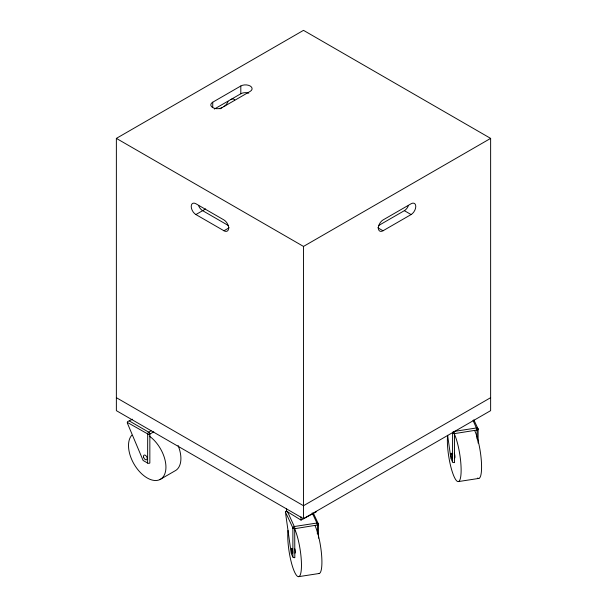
<?xml version="1.0" encoding="UTF-8"?>
<svg xmlns="http://www.w3.org/2000/svg" width="607" height="607" viewBox="0 0 607 607"><rect width="100%" height="100%" fill="white"/><g stroke="black" fill="none" stroke-linecap="round" stroke-linejoin="round"><path stroke-width="0.91" d="M285.404 511.959L285.973 511.231L287.354 511.306L294.683 527.407L294.827 557.651A1.586 0.918 0 0 1 292.877 556.998L291.231 553.455L285.404 511.959L292.991 528.158M129.443 421.03L148.723 432.161A1.586 0.918 60 0 1 149.846 434.104L149.846 463.058A1.586 0.918 0 0 1 147.6 463.058L143.108 460.463L127.371 423.132L127.576 421.607L132.576 419.225M453.641 431.562A1.586 1.252 -24.9 0 1 454.074 431.44L454.484 433.626L454.484 462.58A1.586 0.918 0 0 1 452.541 461.927L452.602 432.799M477.087 429.87L476.981 438.914M147.706 433.906L147.6 463.058M473.035 420.355L477.254 429.984L454.484 433.626A1.586 0.918 0 0 1 452.541 432.973L452.541 432.973A1.586 1.252 -24.9 0 1 453.072 431.911M317.522 524.979L294.827 528.689A1.586 0.918 0 0 1 292.877 528.044L292.877 556.998M147.744 433.952L127.197 422.328M317.56 525.009L317.317 533.985M477.223 429.938L476.981 430.143A1.586 0.918 0 0 0 478.104 429.02L473.832 419.824M292.969 527.984L292.877 528.044A1.586 1.252 -24.9 0 1 294.41 526.512L316.907 523.029A1.586 1.252 -24.9 0 1 318.44 524.084L318.44 538.128M116.369 138.388L303.5 30.35L490.631 138.388L490.631 410.651L303.5 518.689L116.369 410.651L116.369 138.388L303.5 246.427L490.631 138.388M222.101 107.598A6.616 3.817 0 0 1 212.738 107.598A6.616 3.817 0 0 1 212.738 102.196L240.812 85.989A6.616 3.817 0 0 1 250.167 85.989A6.616 3.817 0 0 1 250.167 91.391L219.962 108.835M214.347 109.048L240.812 93.766A6.616 3.817 0 0 1 248.794 93.159M195.902 214.559L223.968 230.766A6.616 3.817 60 0 0 228.649 228.065A6.616 3.817 60 0 0 223.968 219.962L195.902 203.755A6.616 3.817 60 0 0 191.22 206.456A6.616 3.817 60 0 0 195.902 214.559L205.629 208.937M223.968 230.766L229.211 227.739M378.7 225.485L404.361 210.667A6.616 3.817 -60 0 0 408.412 205.629M383.032 230.766L411.098 214.559A6.616 3.817 -60 0 0 415.78 206.456A6.616 3.817 -60 0 0 411.098 203.755L383.032 219.962A6.616 3.817 -60 0 0 378.351 228.065A6.616 3.817 -60 0 0 383.032 230.766L377.789 227.739M151.075 430.803L148.723 432.161A1.586 0.918 -60 0 0 147.6 434.104L147.835 434.164M153.761 431.843L149.846 434.104A1.586 0.918 0 0 1 147.6 434.104L147.805 434.058M160.036 479.507L174.998 470.865A26.465 15.281 60 0 0 178.094 445.508M490.631 397.684L303.5 505.722L116.369 397.684M286.534 508.734L286.534 511.193L301.026 520.1L316.459 511.731M454.074 431.44L476.571 427.958A1.586 1.252 -24.9 0 1 478.104 429.02L478.104 443.057M458.399 481.579L478.847 478.415M298.735 576.65L319.183 573.486M404.361 210.667L411.098 214.559M228.3 225.485L202.639 210.667A6.616 3.817 60 0 1 198.588 205.629M452.541 461.927L450.895 458.391L447.625 435.287A26.465 5.6 81.2 0 0 453.012 473.961A26.465 5.6 81.2 0 0 461.1 472.178A26.465 5.6 81.2 0 0 454.309 433.899M313.455 513.363L318.44 524.084A1.586 0.918 0 0 1 317.317 525.207L316.968 523.166L312.195 512.892M303.5 246.427L303.5 518.689M301.026 516.823L301.026 520.1M240.812 85.989L240.812 93.766M212.738 102.196L212.738 107.378M230.706 99.601A6.616 3.817 -60 0 1 234.757 99.965M228.02 101.475A6.616 3.817 -60 0 1 223.968 106.521M454.271 453.27A2.648 0.561 81.2 0 1 454.954 456.547A2.648 0.561 81.2 0 1 454.491 457.959M474.757 430.735A26.465 5.6 81.2 0 1 481.427 462.147A26.465 5.6 81.2 0 1 477.572 478.066M294.82 548.903A2.648 0.561 81.2 0 1 295.29 551.619A2.648 0.561 81.2 0 1 295.017 553.129M294.645 528.97A26.465 5.6 81.2 0 1 301.436 567.249A26.465 5.6 81.2 0 1 293.348 569.032A26.465 5.6 81.2 0 1 288.014 530.435M315.094 525.806A26.465 5.6 81.2 0 1 321.672 555.891A26.465 5.6 81.2 0 1 318.569 573.463M149.33 436.107A26.465 15.281 60 0 1 165.233 472.633A26.465 15.281 60 0 1 139.284 471.351A26.465 15.281 60 0 1 131.78 435.242M451.031 454.506A2.648 0.561 81.2 0 0 452.101 458.452A2.648 0.561 81.2 0 0 452.025 454.552A2.648 0.561 81.2 0 0 451.031 454.506M291.375 549.578A2.648 0.561 81.2 0 0 292.437 553.523A2.648 0.561 81.2 0 0 292.362 549.623A2.648 0.561 81.2 0 0 291.375 549.578M143.548 456.957A2.648 1.525 60 0 0 146.674 459.734A2.648 1.525 60 0 0 145.839 455.637A2.648 1.525 60 0 0 143.548 456.957"/></g></svg>
